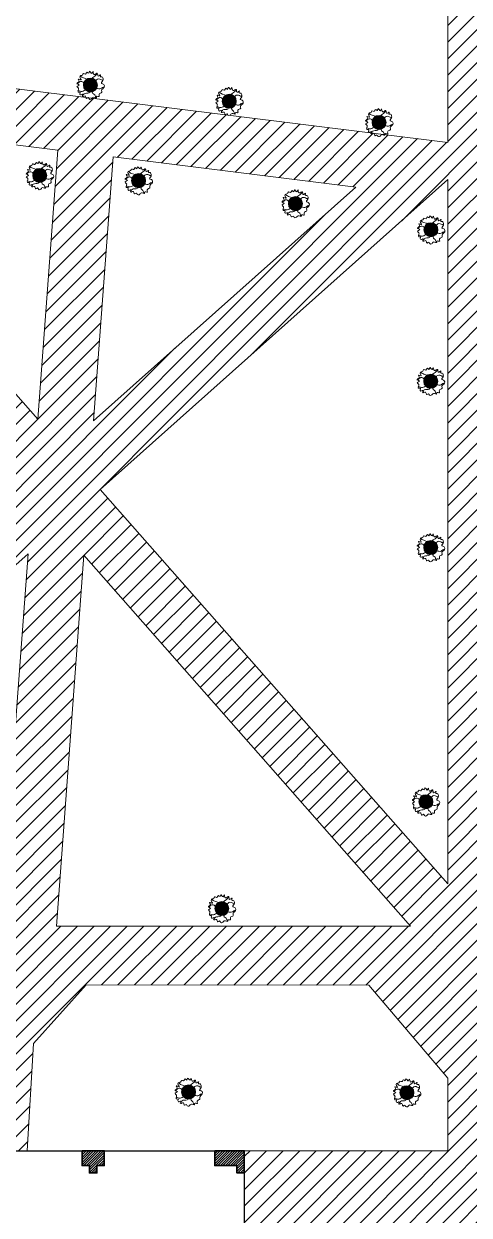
# Model space of a CAD drawing. Header units: metres. Extents: x -8 to 247, y -4 to 148.
# Drawn here: x 203.21 to 215.29, y 70.2 to 102.5 of the extents above; entities that cross this region are included whole.
import ezdxf

# ---------------------------------------------------------------- set-up
doc = ezdxf.new("R2010")
doc.units = ezdxf.units.M
doc.header["$LTSCALE"] = 5
for name, color, linetype, lineweight in [('800 Espace-vert', 8, 'Continuous', 5), ('801 ABRES JARDINS', 8, 'Continuous', 0), ('A_MURS_STRU', 7, 'Continuous', 35)]:
    doc.layers.add(name, color=color, linetype=linetype, lineweight=lineweight)
for name, color, linetype in [('_contour jardin', 3, 'Continuous'), ('A_MUR_CLOI', 7, 'Continuous'), ('Circulation jardin', 31, 'Continuous')]:
    doc.layers.add(name, color=color, linetype=linetype)

msp = doc.modelspace()

# ---------------------------------------------------------------- hatches: boundary and pattern name
at = {"layer": '801 ABRES JARDINS'}
h = msp.add_hatch(color=8, dxfattribs=at)
edge = h.paths.add_edge_path()
edge.add_arc((205.017, 100.841), 0.191, 0, 360)
h = msp.add_hatch(color=8, dxfattribs=at)
edge = h.paths.add_edge_path()
edge.add_arc((208.783, 100.403), 0.191, 0, 360)
h = msp.add_hatch(color=8, dxfattribs=at)
edge = h.paths.add_edge_path()
edge.add_arc((212.846, 99.829), 0.191, 0, 360)
h = msp.add_hatch(color=8, dxfattribs=at)
edge = h.paths.add_edge_path()
edge.add_arc((203.641, 98.391), 0.191, 0, 360)
h = msp.add_hatch(color=8, dxfattribs=at)
edge = h.paths.add_edge_path()
edge.add_arc((206.323, 98.251), 0.191, 0, 360)
h = msp.add_hatch(color=8, dxfattribs=at)
edge = h.paths.add_edge_path()
edge.add_arc((210.578, 97.628), 0.191, 0, 360)
h = msp.add_hatch(color=8, dxfattribs=at)
edge = h.paths.add_edge_path()
edge.add_arc((214.253, 96.919), 0.191, 0, 360)
h = msp.add_hatch(color=8, dxfattribs=at)
edge = h.paths.add_edge_path()
edge.add_arc((214.248, 92.812), 0.191, 0, 360)
h = msp.add_hatch(color=8, dxfattribs=at)
edge = h.paths.add_edge_path()
edge.add_arc((214.248, 88.304), 0.191, 0, 360)
h = msp.add_hatch(color=8, dxfattribs=at)
edge = h.paths.add_edge_path()
edge.add_arc((214.116, 81.411), 0.191, 0, 360)
h = msp.add_hatch(color=8, dxfattribs=at)
edge = h.paths.add_edge_path()
edge.add_arc((208.581, 78.518), 0.191, 0, 360)
h = msp.add_hatch(color=8, dxfattribs=at)
edge = h.paths.add_edge_path()
edge.add_arc((207.678, 73.544), 0.191, 0, 360)
h = msp.add_hatch(color=8, dxfattribs=at)
edge = h.paths.add_edge_path()
edge.add_arc((213.602, 73.524), 0.191, 0, 360)
at = {"layer": 'A_MUR_CLOI'}
h = msp.add_hatch(dxfattribs=at)
h.set_pattern_fill('ANSI31', color=8, scale=0.015, style=0)
h.paths.add_polyline_path([(193.991, 68.249), (194.591, 68.249), (194.591, 68.949), (194.391, 68.949), (194.391, 69.149), (194.191, 69.149), (194.191, 68.949), (193.991, 68.949)])
h.paths.add_polyline_path([(197.591, 68.229), (197.591, 68.729), (198.191, 68.729), (198.191, 68.229)])
h.paths.add_polyline_path([(197.591, 68.749), (198.191, 68.749), (198.191, 68.949), (197.991, 68.949), (197.991, 69.149), (197.791, 69.149), (197.791, 68.949), (197.591, 68.949)])
h.paths.add_polyline_path([(201.191, 67.949), (201.791, 67.949), (201.791, 68.949), (201.591, 68.949), (201.591, 69.149), (201.391, 69.149), (201.391, 68.949), (201.191, 68.949)])
h.paths.add_polyline_path([(204.791, 68.229), (205.391, 68.229), (205.391, 68.949), (205.191, 68.949), (205.191, 69.149), (204.991, 69.149), (204.991, 68.949), (204.791, 68.949)])
h.paths.add_polyline_path([(208.991, 69.149), (208.991, 68.949), (208.391, 68.949), (208.391, 68.549), (208.891, 68.549), (208.891, 66.449), (209.091, 66.449), (209.091, 68.549), (209.191, 68.549), (209.191, 69.149)])
h.paths.add_polyline_path([(208.391, 71.949), (209.191, 71.949), (209.191, 71.349), (208.991, 71.349), (208.991, 71.549), (208.391, 71.549)])
h.paths.add_polyline_path([(204.791, 71.949), (204.791, 71.549), (204.991, 71.549), (204.991, 71.349), (205.191, 71.349), (205.191, 71.549), (205.391, 71.549), (205.391, 71.949)])
h.paths.add_polyline_path([(201.191, 71.949), (201.191, 71.549), (201.391, 71.549), (201.391, 71.349), (201.591, 71.349), (201.591, 71.549), (201.791, 71.549), (201.791, 71.949)])
h.paths.add_polyline_path([(197.591, 71.949), (197.591, 71.549), (197.791, 71.549), (197.791, 71.349), (197.991, 71.349), (197.991, 71.549), (198.191, 71.549), (198.191, 71.949)])
h.paths.add_polyline_path([(193.991, 71.949), (193.991, 71.549), (194.191, 71.549), (194.191, 71.349), (194.391, 71.349), (194.391, 71.549), (194.591, 71.549), (194.591, 71.949)])
h.paths.add_polyline_path([(190.391, 71.949), (190.391, 71.549), (190.591, 71.549), (190.591, 71.349), (190.791, 71.349), (190.791, 71.549), (190.991, 71.549), (190.991, 71.949)])
h.paths.add_polyline_path([(186.941, 71.949), (186.941, 71.349), (187.241, 71.349), (187.241, 71.549), (187.391, 71.549), (187.391, 71.949)])
h.paths.add_polyline_path([(186.741, 71.349), (186.741, 71.949), (186.891, 71.949), (186.891, 71.349)])
h.paths.add_polyline_path([(183.166, 71.549), (183.166, 71.949), (183.816, 71.949), (183.816, 71.549)])
at = {"layer": 'Circulation jardin'}
h = msp.add_hatch(dxfattribs=at)
h.set_pattern_fill('ANSI31', color=8, scale=0.1, style=0)
h.paths.add_polyline_path([(201.69, 112.211), (201.125, 107.516), (194.438, 108.337), (193.68, 101.895), (186.914, 102.691), (186.741, 101.28), (186.73, 101.192), (193.478, 100.391), (190.839, 79.117), (184.663, 73.649), (183.359, 73.649), (183.166, 71.949), (186.891, 71.949), (186.941, 73.649), (190.104, 76.449), (200.191, 76.449), (201.96, 74.865), (201.791, 71.949), (203.301, 71.949), (203.472, 74.855), (204.901, 76.449), (212.568, 76.439), (214.709, 73.92), (214.709, 71.949), (209.191, 71.949), (209.191, 69.149), (217.944, 69.149), (217.944, 66.643), (220.744, 66.643), (220.744, 45.515), (230.944, 45.515), (230.944, 56.515), (239.48, 56.515), (237.208, 66.055), (230.944, 66.055), (230.944, 90.155), (228.17, 90.155), (217.944, 90.155), (217.944, 71.949), (215.873, 71.949), (215.873, 94.9), (216.702, 95.399), (221.874, 95.4), (221.874, 96.628), (221.174, 96.628), (221.174, 98.066), (221.874, 98.066), (221.874, 99.296), (220.664, 99.296), (220.74, 108.236), (215.866, 108.88), (215.873, 105.784), (202.659, 107.29), (203.228, 112.022)])
h.paths.add_polyline_path([(203.323, 88.137), (202.579, 78.043), (191.991, 78.043)], flags=16)
h.paths.add_polyline_path([(204.834, 88.095), (204.093, 78.043), (213.702, 78.043)], flags=16)
h.paths.add_polyline_path([(194.875, 99.384), (192.551, 80.564), (203.15, 90.005)], flags=16)
h.paths.add_polyline_path([(196.302, 100.049), (203.592, 91.786), (204.129, 99.079)], flags=16)
h.paths.add_polyline_path([(205.63, 98.893), (205.103, 91.744), (212.213, 98.077)], flags=16)
h.paths.add_polyline_path([(214.709, 98.278), (205.276, 89.877), (214.709, 79.185)], flags=16)
h.paths.add_polyline_path([(195.733, 106.657), (214.709, 104.327), (214.709, 99.289), (195.156, 101.712)], flags=16)
h.paths.add_polyline_path([(219.344, 88.699), (219.344, 67.964), (222.144, 67.964), (222.144, 57.915), (229.544, 57.915), (229.544, 88.699)], flags=16)
h.paths.add_polyline_path([(222.144, 56.515), (229.544, 56.515), (229.544, 46.915), (222.144, 46.915)], flags=16)
h.paths.add_polyline_path([(230.944, 64.655), (236.103, 64.655), (237.707, 57.915), (230.944, 57.915)], flags=16)

# ---------------------------------------------------------------- linework, layer by layer
at = {"layer": '800 Espace-vert', "color": 8}
for points in [[(195.733, 106.657), (214.709, 104.327), (214.709, 99.289), (195.156, 101.712)], [(196.302, 100.049), (204.129, 99.079), (203.592, 91.786)], [(205.63, 98.893), (205.103, 91.744), (212.213, 98.077)], [(214.709, 98.278), (205.276, 89.877), (214.709, 79.185)], [(191.991, 78.043), (203.323, 88.137), (202.579, 78.043)], [(204.834, 88.095), (213.702, 78.043), (204.093, 78.043)], [(203.301, 71.949), (203.472, 74.855), (204.901, 76.449), (212.568, 76.439), (214.709, 73.92), (214.709, 71.949)]]:
    msp.add_lwpolyline(points, close=True, dxfattribs=at)
at = {"layer": '801 ABRES JARDINS', "color": 8}
for centre in [(205.017, 100.841), (208.783, 100.403), (212.846, 99.829), (203.641, 98.391), (206.323, 98.251), (210.578, 97.628), (214.253, 96.919), (214.248, 92.812), (214.248, 88.304), (214.116, 81.411), (208.581, 78.518), (207.678, 73.544), (213.602, 73.524)]:
    msp.add_circle(centre, 0.191, dxfattribs=at)
for points, start_tangent, end_tangent in [([(205.362, 100.989), (205.314, 100.895), (205.382, 100.856), (205.391, 100.788), (205.32, 100.698), (205.325, 100.65), (205.251, 100.596), (205.251, 100.531), (205.181, 100.532), (205.177, 100.5), (205.094, 100.511), (205.03, 100.46), (204.982, 100.466), (204.958, 100.503), (204.911, 100.479), (204.876, 100.546), (204.827, 100.534), (204.802, 100.535), (204.809, 100.592), (204.748, 100.577), (204.729, 100.609), (204.74, 100.651), (204.688, 100.652), (204.68, 100.687), (204.69, 100.757), (204.652, 100.806), (204.713, 100.842), (204.653, 100.889), (204.709, 100.945), (204.684, 101.004), (204.761, 100.985), (204.727, 101.063), (204.756, 101.101), (204.801, 101.112), (204.825, 101.156), (204.884, 101.142), (204.926, 101.195), (204.969, 101.163), (204.99, 101.216), (205.056, 101.16), (205.081, 101.211), (205.117, 101.132), (205.203, 101.164), (205.228, 101.085), (205.294, 101.12), (205.284, 101.066), (205.327, 101.063), (205.362, 100.989)], (0.170626, -0.985336), (0.234245, -0.972178)), ([(205.018, 100.833), (204.999, 100.926), (204.828, 101.037), (204.748, 101.096)], (-0.727618, 0.685982), (-0.339604, 0.940569)), ([(205.008, 100.831), (205, 100.926), (205.134, 101.081), (205.194, 101.16)], (0.508622, 0.86099), (0.065189, 0.997873)), ([(205.018, 100.833), (204.945, 100.802), (204.907, 100.754), (204.844, 100.809), (204.823, 100.918), (204.721, 100.929), (204.644, 100.884)], (-0.390603, 0.920559), (-0.69017, 0.723647)), ([(205.018, 100.833), (205, 100.74), (204.875, 100.706), (204.763, 100.67), (204.672, 100.683)], (0.100142, -0.994973), (-0.515637, -0.856807)), ([(205.018, 100.833), (205.013, 100.721), (204.977, 100.631), (204.843, 100.605), (204.793, 100.531)], (0.768391, -0.639981), (-0.759839, -0.650111)), ([(205.012, 100.84), (205.068, 100.68), (205.084, 100.618), (205.133, 100.577), (205.168, 100.495)], (-0.87549, -0.483236), (0.623288, -0.781993)), ([(205.008, 100.831), (205.087, 100.822), (205.136, 100.787), (205.181, 100.857), (205.172, 100.967), (205.267, 101.006), (205.353, 100.985)], (0.119739, 0.992805), (0.462191, 0.88678)), ([(205.008, 100.831), (205.051, 100.747), (205.18, 100.749), (205.298, 100.746), (205.382, 100.784)], (0.179964, -0.983673), (0.733196, -0.680017)), ([(209.128, 100.551), (209.08, 100.457), (209.148, 100.419), (209.157, 100.35), (209.086, 100.26), (209.092, 100.212), (209.017, 100.158), (209.017, 100.093), (208.947, 100.094), (208.943, 100.062), (208.86, 100.073), (208.796, 100.022), (208.748, 100.029), (208.724, 100.065), (208.677, 100.042), (208.642, 100.108), (208.593, 100.097), (208.568, 100.098), (208.575, 100.155), (208.514, 100.139), (208.495, 100.171), (208.506, 100.214), (208.454, 100.215), (208.446, 100.25), (208.456, 100.32), (208.419, 100.369), (208.479, 100.405), (208.419, 100.451), (208.475, 100.508), (208.451, 100.566), (208.527, 100.548), (208.493, 100.625), (208.523, 100.663), (208.567, 100.674), (208.591, 100.719), (208.65, 100.704), (208.692, 100.757), (208.735, 100.725), (208.756, 100.778), (208.822, 100.722), (208.847, 100.773), (208.883, 100.694), (208.969, 100.726), (208.994, 100.647), (209.06, 100.682), (209.05, 100.628), (209.093, 100.625), (209.128, 100.551)], (0.170626, -0.985336), (0.234245, -0.972178)), ([(208.784, 100.395), (208.711, 100.365), (208.673, 100.317), (208.61, 100.371), (208.589, 100.48), (208.487, 100.491), (208.41, 100.446)], (-0.390603, 0.920559), (-0.69017, 0.723647)), ([(208.784, 100.395), (208.765, 100.488), (208.594, 100.6), (208.514, 100.659)], (-0.727618, 0.685982), (-0.339604, 0.940569)), ([(208.774, 100.394), (208.766, 100.489), (208.9, 100.643), (208.96, 100.722)], (0.508622, 0.86099), (0.065189, 0.997873)), ([(208.774, 100.394), (208.853, 100.385), (208.903, 100.349), (208.947, 100.419), (208.938, 100.529), (209.033, 100.569), (209.119, 100.547)], (0.119739, 0.992805), (0.462191, 0.88678)), ([(208.784, 100.395), (208.766, 100.302), (208.641, 100.268), (208.529, 100.232), (208.438, 100.245)], (0.100142, -0.994973), (-0.515637, -0.856807)), ([(208.784, 100.395), (208.779, 100.283), (208.743, 100.193), (208.609, 100.167), (208.559, 100.093)], (0.768391, -0.639981), (-0.759839, -0.650111)), ([(208.778, 100.403), (208.835, 100.242), (208.85, 100.181), (208.899, 100.139), (208.934, 100.057)], (-0.87549, -0.483236), (0.623288, -0.781993)), ([(208.774, 100.394), (208.817, 100.31), (208.947, 100.311), (209.065, 100.308), (209.148, 100.346)], (0.179964, -0.983673), (0.733196, -0.680017)), ([(213.191, 99.977), (213.143, 99.883), (213.211, 99.844), (213.22, 99.776), (213.149, 99.686), (213.155, 99.638), (213.08, 99.584), (213.081, 99.519), (213.01, 99.52), (213.006, 99.488), (212.923, 99.499), (212.859, 99.448), (212.812, 99.454), (212.787, 99.491), (212.74, 99.467), (212.705, 99.534), (212.657, 99.522), (212.631, 99.523), (212.638, 99.58), (212.577, 99.565), (212.558, 99.597), (212.57, 99.639), (212.517, 99.64), (212.51, 99.675), (212.519, 99.746), (212.482, 99.794), (212.542, 99.83), (212.482, 99.877), (212.538, 99.933), (212.514, 99.992), (212.59, 99.973), (212.557, 100.051), (212.586, 100.089), (212.63, 100.1), (212.654, 100.144), (212.713, 100.13), (212.755, 100.183), (212.798, 100.151), (212.82, 100.204), (212.886, 100.148), (212.91, 100.199), (212.946, 100.12), (213.032, 100.152), (213.057, 100.073), (213.123, 100.108), (213.113, 100.054), (213.157, 100.051), (213.191, 99.977)], (0.170626, -0.985336), (0.234245, -0.972178)), ([(212.837, 99.819), (212.83, 99.914), (212.963, 100.069), (213.024, 100.148)], (0.508622, 0.86099), (0.065189, 0.997873)), ([(212.847, 99.821), (212.774, 99.79), (212.736, 99.743), (212.674, 99.797), (212.652, 99.906), (212.55, 99.917), (212.473, 99.872)], (-0.390603, 0.920559), (-0.69017, 0.723647)), ([(212.847, 99.821), (212.829, 99.728), (212.704, 99.694), (212.592, 99.658), (212.501, 99.671)], (0.100142, -0.994973), (-0.515637, -0.856807)), ([(212.847, 99.821), (212.828, 99.914), (212.657, 100.025), (212.577, 100.084)], (-0.727618, 0.685982), (-0.339604, 0.940569)), ([(212.847, 99.821), (212.842, 99.709), (212.806, 99.619), (212.672, 99.593), (212.622, 99.519)], (0.768391, -0.639981), (-0.759839, -0.650111)), ([(212.841, 99.829), (212.898, 99.668), (212.914, 99.606), (212.963, 99.565), (212.998, 99.483)], (-0.87549, -0.483236), (0.623288, -0.781993)), ([(212.837, 99.819), (212.916, 99.81), (212.966, 99.775), (213.011, 99.845), (213.001, 99.955), (213.096, 99.994), (213.182, 99.973)], (0.119739, 0.992805), (0.462191, 0.88678)), ([(212.837, 99.819), (212.88, 99.735), (213.01, 99.737), (213.128, 99.734), (213.212, 99.772)], (0.179964, -0.983673), (0.733196, -0.680017)), ([(203.986, 98.54), (203.938, 98.445), (204.007, 98.407), (204.016, 98.339), (203.945, 98.248), (203.95, 98.201), (203.876, 98.146), (203.876, 98.082), (203.806, 98.082), (203.802, 98.05), (203.718, 98.061), (203.655, 98.01), (203.607, 98.017), (203.582, 98.053), (203.535, 98.03), (203.5, 98.096), (203.452, 98.085), (203.426, 98.086), (203.434, 98.143), (203.373, 98.128), (203.353, 98.159), (203.365, 98.202), (203.312, 98.203), (203.305, 98.238), (203.314, 98.308), (203.277, 98.357), (203.337, 98.393), (203.277, 98.439), (203.333, 98.496), (203.309, 98.555), (203.386, 98.536), (203.352, 98.613), (203.381, 98.652), (203.426, 98.662), (203.449, 98.707), (203.509, 98.692), (203.551, 98.745), (203.593, 98.713), (203.615, 98.766), (203.681, 98.711), (203.706, 98.762), (203.741, 98.682), (203.828, 98.715), (203.852, 98.635), (203.918, 98.67), (203.908, 98.616), (203.952, 98.613), (203.986, 98.54)], (0.170626, -0.985336), (0.234245, -0.972178)), ([(203.643, 98.383), (203.624, 98.477), (203.453, 98.588), (203.372, 98.647)], (-0.727618, 0.685982), (-0.339604, 0.940569)), ([(203.632, 98.382), (203.625, 98.477), (203.758, 98.631), (203.819, 98.71)], (0.508622, 0.86099), (0.065189, 0.997873)), ([(203.632, 98.382), (203.711, 98.373), (203.761, 98.338), (203.806, 98.407), (203.797, 98.518), (203.891, 98.557), (203.978, 98.535)], (0.119739, 0.992805), (0.462191, 0.88678)), ([(206.667, 98.399), (206.62, 98.305), (206.688, 98.267), (206.697, 98.198), (206.626, 98.108), (206.631, 98.06), (206.557, 98.006), (206.557, 97.941), (206.487, 97.942), (206.483, 97.91), (206.4, 97.921), (206.336, 97.87), (206.288, 97.876), (206.263, 97.913), (206.216, 97.89), (206.181, 97.956), (206.133, 97.944), (206.107, 97.946), (206.115, 98.003), (206.054, 97.987), (206.035, 98.019), (206.046, 98.061), (205.993, 98.062), (205.986, 98.098), (205.995, 98.168), (205.958, 98.216), (206.019, 98.252), (205.958, 98.299), (206.015, 98.355), (205.99, 98.414), (206.067, 98.395), (206.033, 98.473), (206.062, 98.511), (206.107, 98.522), (206.13, 98.566), (206.19, 98.552), (206.232, 98.605), (206.274, 98.573), (206.296, 98.626), (206.362, 98.57), (206.387, 98.621), (206.422, 98.542), (206.509, 98.574), (206.533, 98.495), (206.599, 98.53), (206.589, 98.476), (206.633, 98.473), (206.667, 98.399)], (0.170626, -0.985336), (0.234245, -0.972178)), ([(206.314, 98.242), (206.306, 98.336), (206.439, 98.491), (206.5, 98.57)], (0.508622, 0.86099), (0.065189, 0.997873)), ([(203.643, 98.383), (203.569, 98.353), (203.531, 98.305), (203.469, 98.36), (203.447, 98.468), (203.345, 98.48), (203.269, 98.435)], (-0.390603, 0.920559), (-0.69017, 0.723647)), ([(203.643, 98.383), (203.625, 98.291), (203.5, 98.256), (203.387, 98.221), (203.296, 98.234)], (0.100142, -0.994973), (-0.515637, -0.856807)), ([(203.643, 98.383), (203.638, 98.272), (203.602, 98.182), (203.467, 98.155), (203.417, 98.081)], (0.768391, -0.639981), (-0.759839, -0.650111)), ([(203.636, 98.391), (203.693, 98.231), (203.709, 98.169), (203.758, 98.127), (203.793, 98.046)], (-0.87549, -0.483236), (0.623288, -0.781993)), ([(203.632, 98.382), (203.676, 98.298), (203.805, 98.3), (203.923, 98.296), (204.007, 98.334)], (0.179964, -0.983673), (0.733196, -0.680017)), ([(206.324, 98.243), (206.25, 98.212), (206.212, 98.165), (206.15, 98.219), (206.128, 98.328), (206.027, 98.339), (205.95, 98.294)], (-0.390603, 0.920559), (-0.69017, 0.723647)), ([(206.324, 98.243), (206.306, 98.15), (206.181, 98.116), (206.068, 98.08), (205.977, 98.093)], (0.100142, -0.994973), (-0.515637, -0.856807)), ([(206.324, 98.243), (206.305, 98.336), (206.134, 98.447), (206.053, 98.507)], (-0.727618, 0.685982), (-0.339604, 0.940569)), ([(206.324, 98.243), (206.319, 98.131), (206.283, 98.041), (206.148, 98.015), (206.099, 97.941)], (0.768391, -0.639981), (-0.759839, -0.650111)), ([(206.317, 98.251), (206.374, 98.09), (206.39, 98.028), (206.439, 97.987), (206.474, 97.905)], (-0.87549, -0.483236), (0.623288, -0.781993)), ([(206.314, 98.242), (206.392, 98.233), (206.442, 98.197), (206.487, 98.267), (206.478, 98.377), (206.572, 98.416), (206.659, 98.395)], (0.119739, 0.992805), (0.462191, 0.88678)), ([(206.314, 98.242), (206.357, 98.157), (206.486, 98.159), (206.604, 98.156), (206.688, 98.194)], (0.179964, -0.983673), (0.733196, -0.680017)), ([(210.923, 97.777), (210.875, 97.683), (210.943, 97.644), (210.952, 97.576), (210.881, 97.486), (210.887, 97.438), (210.812, 97.383), (210.812, 97.319), (210.742, 97.319), (210.738, 97.287), (210.655, 97.298), (210.591, 97.248), (210.543, 97.254), (210.519, 97.29), (210.472, 97.267), (210.437, 97.333), (210.388, 97.322), (210.363, 97.323), (210.37, 97.38), (210.309, 97.365), (210.29, 97.397), (210.301, 97.439), (210.249, 97.44), (210.241, 97.475), (210.251, 97.545), (210.214, 97.594), (210.274, 97.63), (210.214, 97.677), (210.27, 97.733), (210.246, 97.792), (210.322, 97.773), (210.288, 97.851), (210.318, 97.889), (210.362, 97.9), (210.386, 97.944), (210.445, 97.93), (210.487, 97.983), (210.53, 97.951), (210.551, 98.003), (210.617, 97.948), (210.642, 97.999), (210.678, 97.919), (210.764, 97.952), (210.789, 97.873), (210.855, 97.908), (210.845, 97.853), (210.888, 97.851), (210.923, 97.777)], (0.170626, -0.985336), (0.234245, -0.972178)), ([(210.579, 97.621), (210.56, 97.714), (210.389, 97.825), (210.309, 97.884)], (-0.727618, 0.685982), (-0.339604, 0.940569)), ([(210.569, 97.619), (210.561, 97.714), (210.695, 97.868), (210.755, 97.948)], (0.508622, 0.86099), (0.065189, 0.997873)), ([(210.579, 97.621), (210.506, 97.59), (210.468, 97.542), (210.405, 97.597), (210.384, 97.705), (210.282, 97.717), (210.205, 97.672)], (-0.390603, 0.920559), (-0.69017, 0.723647)), ([(210.579, 97.621), (210.561, 97.528), (210.436, 97.494), (210.324, 97.458), (210.233, 97.471)], (0.100142, -0.994973), (-0.515637, -0.856807)), ([(210.579, 97.621), (210.574, 97.509), (210.538, 97.419), (210.404, 97.392), (210.354, 97.319)], (0.768391, -0.639981), (-0.759839, -0.650111)), ([(210.573, 97.628), (210.63, 97.468), (210.645, 97.406), (210.694, 97.365), (210.729, 97.283)], (-0.87549, -0.483236), (0.623288, -0.781993)), ([(210.569, 97.619), (210.648, 97.61), (210.698, 97.575), (210.742, 97.645), (210.733, 97.755), (210.828, 97.794), (210.914, 97.772)], (0.119739, 0.992805), (0.462191, 0.88678)), ([(210.569, 97.619), (210.612, 97.535), (210.742, 97.537), (210.86, 97.534), (210.943, 97.571)], (0.179964, -0.983673), (0.733196, -0.680017)), ([(214.598, 97.067), (214.55, 96.973), (214.618, 96.935), (214.627, 96.866), (214.556, 96.776), (214.562, 96.728), (214.487, 96.674), (214.488, 96.609), (214.417, 96.61), (214.413, 96.578), (214.33, 96.589), (214.266, 96.538), (214.219, 96.544), (214.194, 96.581), (214.147, 96.558), (214.112, 96.624), (214.064, 96.612), (214.038, 96.613), (214.045, 96.671), (213.984, 96.655), (213.965, 96.687), (213.977, 96.729), (213.924, 96.73), (213.917, 96.766), (213.926, 96.836), (213.889, 96.884), (213.949, 96.92), (213.889, 96.967), (213.945, 97.023), (213.921, 97.082), (213.997, 97.063), (213.964, 97.141), (213.993, 97.179), (214.037, 97.19), (214.061, 97.234), (214.12, 97.22), (214.162, 97.273), (214.205, 97.241), (214.227, 97.294), (214.292, 97.238), (214.317, 97.289), (214.353, 97.21), (214.439, 97.242), (214.464, 97.163), (214.53, 97.198), (214.52, 97.144), (214.564, 97.141), (214.598, 97.067)], (0.170626, -0.985336), (0.234245, -0.972178)), ([(214.244, 96.91), (214.237, 97.004), (214.37, 97.159), (214.431, 97.238)], (0.508622, 0.86099), (0.065189, 0.997873)), ([(214.254, 96.911), (214.181, 96.88), (214.143, 96.833), (214.081, 96.887), (214.059, 96.996), (213.957, 97.007), (213.88, 96.962)], (-0.390603, 0.920559), (-0.69017, 0.723647)), ([(214.254, 96.911), (214.236, 96.818), (214.111, 96.784), (213.999, 96.748), (213.908, 96.761)], (0.100142, -0.994973), (-0.515637, -0.856807)), ([(214.254, 96.911), (214.235, 97.004), (214.064, 97.115), (213.984, 97.175)], (-0.727618, 0.685982), (-0.339604, 0.940569)), ([(214.254, 96.911), (214.249, 96.799), (214.213, 96.709), (214.079, 96.683), (214.029, 96.609)], (0.768391, -0.639981), (-0.759839, -0.650111)), ([(214.248, 96.919), (214.305, 96.758), (214.321, 96.696), (214.37, 96.655), (214.405, 96.573)], (-0.87549, -0.483236), (0.623288, -0.781993)), ([(214.244, 96.91), (214.323, 96.9), (214.373, 96.865), (214.418, 96.935), (214.408, 97.045), (214.503, 97.084), (214.589, 97.063)], (0.119739, 0.992805), (0.462191, 0.88678)), ([(214.244, 96.91), (214.287, 96.825), (214.417, 96.827), (214.535, 96.824), (214.619, 96.862)], (0.179964, -0.983673), (0.733196, -0.680017)), ([(214.593, 92.96), (214.545, 92.866), (214.613, 92.828), (214.622, 92.759), (214.551, 92.669), (214.557, 92.621), (214.482, 92.567), (214.482, 92.502), (214.412, 92.503), (214.408, 92.471), (214.325, 92.482), (214.261, 92.431), (214.213, 92.437), (214.189, 92.474), (214.142, 92.451), (214.107, 92.517), (214.059, 92.505), (214.033, 92.506), (214.04, 92.564), (213.979, 92.548), (213.96, 92.58), (213.972, 92.622), (213.919, 92.623), (213.912, 92.659), (213.921, 92.729), (213.884, 92.777), (213.944, 92.813), (213.884, 92.86), (213.94, 92.916), (213.916, 92.975), (213.992, 92.956), (213.959, 93.034), (213.988, 93.072), (214.032, 93.083), (214.056, 93.127), (214.115, 93.113), (214.157, 93.166), (214.2, 93.134), (214.222, 93.187), (214.287, 93.131), (214.312, 93.182), (214.348, 93.103), (214.434, 93.135), (214.459, 93.056), (214.525, 93.091), (214.515, 93.037), (214.558, 93.034), (214.593, 92.96)], (0.170626, -0.985336), (0.234245, -0.972178)), ([(214.249, 92.804), (214.23, 92.897), (214.059, 93.008), (213.979, 93.068)], (-0.727618, 0.685982), (-0.339604, 0.940569)), ([(214.239, 92.803), (214.231, 92.897), (214.365, 93.052), (214.426, 93.131)], (0.508622, 0.86099), (0.065189, 0.997873)), ([(214.249, 92.804), (214.176, 92.773), (214.138, 92.726), (214.076, 92.78), (214.054, 92.889), (213.952, 92.9), (213.875, 92.855)], (-0.390603, 0.920559), (-0.69017, 0.723647)), ([(214.249, 92.804), (214.231, 92.711), (214.106, 92.677), (213.994, 92.641), (213.903, 92.654)], (0.100142, -0.994973), (-0.515637, -0.856807)), ([(214.249, 92.804), (214.244, 92.692), (214.208, 92.602), (214.074, 92.576), (214.024, 92.502)], (0.768391, -0.639981), (-0.759839, -0.650111)), ([(214.243, 92.812), (214.3, 92.651), (214.315, 92.589), (214.364, 92.548), (214.399, 92.466)], (-0.87549, -0.483236), (0.623288, -0.781993)), ([(214.239, 92.803), (214.318, 92.793), (214.368, 92.758), (214.413, 92.828), (214.403, 92.938), (214.498, 92.977), (214.584, 92.956)], (0.119739, 0.992805), (0.462191, 0.88678)), ([(214.239, 92.803), (214.282, 92.718), (214.412, 92.72), (214.53, 92.717), (214.614, 92.755)], (0.179964, -0.983673), (0.733196, -0.680017)), ([(214.593, 88.453), (214.545, 88.358), (214.613, 88.32), (214.622, 88.252), (214.551, 88.161), (214.557, 88.114), (214.482, 88.059), (214.482, 87.995), (214.412, 87.995), (214.408, 87.963), (214.325, 87.974), (214.261, 87.923), (214.213, 87.93), (214.189, 87.966), (214.142, 87.943), (214.107, 88.009), (214.059, 87.998), (214.033, 87.999), (214.04, 88.056), (213.979, 88.041), (213.96, 88.072), (213.972, 88.115), (213.919, 88.116), (213.912, 88.151), (213.921, 88.221), (213.884, 88.27), (213.944, 88.306), (213.884, 88.352), (213.94, 88.409), (213.916, 88.468), (213.992, 88.449), (213.959, 88.526), (213.988, 88.565), (214.032, 88.575), (214.056, 88.62), (214.115, 88.605), (214.157, 88.658), (214.2, 88.626), (214.222, 88.679), (214.287, 88.624), (214.312, 88.675), (214.348, 88.595), (214.434, 88.628), (214.459, 88.548), (214.525, 88.583), (214.515, 88.529), (214.558, 88.526), (214.593, 88.453)], (0.170626, -0.985336), (0.234245, -0.972178)), ([(214.249, 88.296), (214.23, 88.39), (214.059, 88.501), (213.979, 88.56)], (-0.727618, 0.685982), (-0.339604, 0.940569)), ([(214.239, 88.295), (214.231, 88.39), (214.365, 88.544), (214.426, 88.623)], (0.508622, 0.86099), (0.065189, 0.997873)), ([(214.249, 88.296), (214.176, 88.266), (214.138, 88.218), (214.076, 88.273), (214.054, 88.381), (213.952, 88.393), (213.875, 88.348)], (-0.390603, 0.920559), (-0.69017, 0.723647)), ([(214.249, 88.296), (214.231, 88.204), (214.106, 88.169), (213.994, 88.134), (213.903, 88.147)], (0.100142, -0.994973), (-0.515637, -0.856807)), ([(214.249, 88.296), (214.244, 88.185), (214.208, 88.095), (214.074, 88.068), (214.024, 87.994)], (0.768391, -0.639981), (-0.759839, -0.650111)), ([(214.243, 88.304), (214.3, 88.144), (214.315, 88.082), (214.364, 88.04), (214.399, 87.959)], (-0.87549, -0.483236), (0.623288, -0.781993)), ([(214.239, 88.295), (214.318, 88.286), (214.368, 88.251), (214.413, 88.32), (214.403, 88.431), (214.498, 88.47), (214.584, 88.448)], (0.119739, 0.992805), (0.462191, 0.88678)), ([(214.239, 88.295), (214.282, 88.211), (214.412, 88.213), (214.53, 88.209), (214.614, 88.247)], (0.179964, -0.983673), (0.733196, -0.680017)), ([(214.46, 81.56), (214.412, 81.465), (214.481, 81.427), (214.49, 81.359), (214.419, 81.268), (214.424, 81.221), (214.35, 81.166), (214.35, 81.102), (214.28, 81.102), (214.276, 81.07), (214.192, 81.081), (214.129, 81.031), (214.081, 81.037), (214.056, 81.073), (214.009, 81.05), (213.974, 81.116), (213.926, 81.105), (213.9, 81.106), (213.908, 81.163), (213.847, 81.148), (213.828, 81.179), (213.839, 81.222), (213.786, 81.223), (213.779, 81.258), (213.788, 81.328), (213.751, 81.377), (213.811, 81.413), (213.751, 81.459), (213.808, 81.516), (213.783, 81.575), (213.86, 81.556), (213.826, 81.633), (213.855, 81.672), (213.9, 81.682), (213.923, 81.727), (213.983, 81.712), (214.025, 81.765), (214.067, 81.733), (214.089, 81.786), (214.155, 81.731), (214.18, 81.782), (214.215, 81.702), (214.302, 81.735), (214.326, 81.655), (214.392, 81.691), (214.382, 81.636), (214.426, 81.633), (214.46, 81.56)], (0.170626, -0.985336), (0.234245, -0.972178)), ([(214.106, 81.402), (214.099, 81.497), (214.232, 81.651), (214.293, 81.73)], (0.508622, 0.86099), (0.065189, 0.997873)), ([(214.117, 81.404), (214.043, 81.373), (214.005, 81.325), (213.943, 81.38), (213.921, 81.488), (213.819, 81.5), (213.743, 81.455)], (-0.390603, 0.920559), (-0.69017, 0.723647)), ([(214.117, 81.404), (214.099, 81.311), (213.974, 81.276), (213.861, 81.241), (213.77, 81.254)], (0.100142, -0.994973), (-0.515637, -0.856807)), ([(214.117, 81.404), (214.098, 81.497), (213.927, 81.608), (213.846, 81.667)], (-0.727618, 0.685982), (-0.339604, 0.940569)), ([(214.117, 81.404), (214.112, 81.292), (214.076, 81.202), (213.941, 81.175), (213.892, 81.101)], (0.768391, -0.639981), (-0.759839, -0.650111)), ([(214.11, 81.411), (214.167, 81.251), (214.183, 81.189), (214.232, 81.147), (214.267, 81.066)], (-0.87549, -0.483236), (0.623288, -0.781993)), ([(214.106, 81.402), (214.185, 81.393), (214.235, 81.358), (214.28, 81.427), (214.271, 81.538), (214.365, 81.577), (214.452, 81.555)], (0.119739, 0.992805), (0.462191, 0.88678)), ([(214.106, 81.402), (214.15, 81.318), (214.279, 81.32), (214.397, 81.316), (214.481, 81.354)], (0.179964, -0.983673), (0.733196, -0.680017)), ([(208.925, 78.667), (208.878, 78.572), (208.946, 78.534), (208.955, 78.466), (208.884, 78.375), (208.889, 78.328), (208.815, 78.273), (208.815, 78.209), (208.745, 78.209), (208.741, 78.177), (208.658, 78.188), (208.594, 78.138), (208.546, 78.144), (208.522, 78.18), (208.475, 78.157), (208.439, 78.223), (208.391, 78.212), (208.365, 78.213), (208.373, 78.27), (208.312, 78.255), (208.293, 78.287), (208.304, 78.329), (208.252, 78.33), (208.244, 78.365), (208.253, 78.435), (208.216, 78.484), (208.277, 78.52), (208.217, 78.566), (208.273, 78.623), (208.248, 78.682), (208.325, 78.663), (208.291, 78.741), (208.32, 78.779), (208.365, 78.789), (208.388, 78.834), (208.448, 78.819), (208.49, 78.872), (208.533, 78.84), (208.554, 78.893), (208.62, 78.838), (208.645, 78.889), (208.681, 78.809), (208.767, 78.842), (208.792, 78.762), (208.858, 78.798), (208.848, 78.743), (208.891, 78.74), (208.925, 78.667)], (0.170626, -0.985336), (0.234245, -0.972178)), ([(208.572, 78.509), (208.564, 78.604), (208.698, 78.758), (208.758, 78.837)], (0.508622, 0.86099), (0.065189, 0.997873)), ([(208.582, 78.511), (208.509, 78.48), (208.471, 78.432), (208.408, 78.487), (208.387, 78.595), (208.285, 78.607), (208.208, 78.562)], (-0.390603, 0.920559), (-0.69017, 0.723647)), ([(208.582, 78.511), (208.564, 78.418), (208.439, 78.384), (208.326, 78.348), (208.235, 78.361)], (0.100142, -0.994973), (-0.515637, -0.856807)), ([(208.582, 78.511), (208.563, 78.604), (208.392, 78.715), (208.312, 78.774)], (-0.727618, 0.685982), (-0.339604, 0.940569)), ([(208.582, 78.511), (208.577, 78.399), (208.541, 78.309), (208.407, 78.282), (208.357, 78.209)], (0.768391, -0.639981), (-0.759839, -0.650111)), ([(208.576, 78.518), (208.632, 78.358), (208.648, 78.296), (208.697, 78.255), (208.732, 78.173)], (-0.87549, -0.483236), (0.623288, -0.781993)), ([(208.572, 78.509), (208.651, 78.5), (208.7, 78.465), (208.745, 78.535), (208.736, 78.645), (208.831, 78.684), (208.917, 78.662)], (0.119739, 0.992805), (0.462191, 0.88678)), ([(208.572, 78.509), (208.615, 78.425), (208.744, 78.427), (208.862, 78.424), (208.946, 78.461)], (0.179964, -0.983673), (0.733196, -0.680017)), ([(207.679, 73.536), (207.606, 73.505), (207.568, 73.458), (207.506, 73.512), (207.484, 73.621), (207.382, 73.632), (207.305, 73.587)], (-0.390603, 0.920559), (-0.69017, 0.723647)), ([(207.679, 73.536), (207.66, 73.629), (207.489, 73.74), (207.409, 73.8)], (-0.727618, 0.685982), (-0.339604, 0.940569)), ([(207.669, 73.535), (207.662, 73.629), (207.795, 73.784), (207.856, 73.863)], (0.508622, 0.86099), (0.065189, 0.997873)), ([(207.669, 73.535), (207.748, 73.526), (207.798, 73.49), (207.843, 73.56), (207.833, 73.67), (207.928, 73.709), (208.014, 73.688)], (0.119739, 0.992805), (0.462191, 0.88678)), ([(213.947, 73.672), (213.899, 73.578), (213.967, 73.54), (213.976, 73.471), (213.905, 73.381), (213.911, 73.333), (213.836, 73.279), (213.837, 73.214), (213.767, 73.215), (213.762, 73.183), (213.679, 73.194), (213.615, 73.143), (213.568, 73.149), (213.543, 73.186), (213.496, 73.163), (213.461, 73.229), (213.413, 73.218), (213.387, 73.219), (213.395, 73.276), (213.334, 73.26), (213.314, 73.292), (213.326, 73.334), (213.273, 73.336), (213.266, 73.371), (213.275, 73.441), (213.238, 73.489), (213.298, 73.525), (213.238, 73.572), (213.294, 73.628), (213.27, 73.687), (213.346, 73.668), (213.313, 73.746), (213.342, 73.784), (213.386, 73.795), (213.41, 73.839), (213.469, 73.825), (213.512, 73.878), (213.554, 73.846), (213.576, 73.899), (213.642, 73.843), (213.666, 73.894), (213.702, 73.815), (213.788, 73.847), (213.813, 73.768), (213.879, 73.803), (213.869, 73.749), (213.913, 73.746), (213.947, 73.672)], (0.170626, -0.985336), (0.234245, -0.972178)), ([(213.604, 73.516), (213.585, 73.609), (213.413, 73.721), (213.333, 73.78)], (-0.727618, 0.685982), (-0.339604, 0.940569)), ([(213.593, 73.515), (213.586, 73.609), (213.719, 73.764), (213.78, 73.843)], (0.508622, 0.86099), (0.065189, 0.997873)), ([(213.593, 73.515), (213.672, 73.506), (213.722, 73.47), (213.767, 73.54), (213.757, 73.65), (213.852, 73.689), (213.938, 73.668)], (0.119739, 0.992805), (0.462191, 0.88678)), ([(207.679, 73.536), (207.661, 73.443), (207.536, 73.409), (207.424, 73.373), (207.333, 73.386)], (0.100142, -0.994973), (-0.515637, -0.856807)), ([(207.679, 73.536), (207.674, 73.424), (207.638, 73.334), (207.504, 73.308), (207.454, 73.234)], (0.768391, -0.639981), (-0.759839, -0.650111)), ([(207.673, 73.544), (207.73, 73.383), (207.746, 73.321), (207.795, 73.28), (207.83, 73.198)], (-0.87549, -0.483236), (0.623288, -0.781993)), ([(207.669, 73.535), (207.712, 73.451), (207.842, 73.452), (207.96, 73.449), (208.044, 73.487)], (0.179964, -0.983673), (0.733196, -0.680017)), ([(213.604, 73.516), (213.53, 73.485), (213.492, 73.438), (213.43, 73.492), (213.408, 73.601), (213.306, 73.612), (213.23, 73.567)], (-0.390603, 0.920559), (-0.69017, 0.723647)), ([(213.604, 73.516), (213.585, 73.423), (213.46, 73.389), (213.348, 73.353), (213.257, 73.366)], (0.100142, -0.994973), (-0.515637, -0.856807)), ([(213.604, 73.516), (213.599, 73.404), (213.562, 73.314), (213.428, 73.288), (213.378, 73.214)], (0.768391, -0.639981), (-0.759839, -0.650111)), ([(213.597, 73.524), (213.654, 73.363), (213.67, 73.301), (213.719, 73.26), (213.754, 73.178)], (-0.87549, -0.483236), (0.623288, -0.781993)), ([(213.593, 73.515), (213.637, 73.431), (213.766, 73.432), (213.884, 73.429), (213.968, 73.467)], (0.179964, -0.983673), (0.733196, -0.680017))]:
    msp.add_spline(points, degree=3, dxfattribs=dict(at, start_tangent=start_tangent, end_tangent=end_tangent))
at = {"layer": '801 ABRES JARDINS', "color": 8, "linetype": 'Continuous', "start_tangent": (0.170626, -0.985336), "end_tangent": (0.234245, -0.972178)}
msp.add_spline([(208.023, 73.692), (207.975, 73.598), (208.043, 73.56), (208.052, 73.491), (207.981, 73.401), (207.987, 73.353), (207.912, 73.299), (207.913, 73.234), (207.842, 73.235), (207.838, 73.203), (207.755, 73.214), (207.691, 73.163), (207.644, 73.169), (207.619, 73.206), (207.572, 73.183), (207.537, 73.249), (207.489, 73.238), (207.463, 73.239), (207.47, 73.296), (207.409, 73.28), (207.39, 73.312), (207.402, 73.354), (207.349, 73.355), (207.342, 73.391), (207.351, 73.461), (207.314, 73.509), (207.374, 73.545), (207.314, 73.592), (207.37, 73.648), (207.346, 73.707), (207.422, 73.688), (207.389, 73.766), (207.418, 73.804), (207.462, 73.815), (207.486, 73.859), (207.545, 73.845), (207.587, 73.898), (207.63, 73.866), (207.652, 73.919), (207.718, 73.863), (207.742, 73.914), (207.778, 73.835), (207.864, 73.867), (207.889, 73.788), (207.955, 73.823), (207.945, 73.769), (207.989, 73.766), (208.023, 73.692)], degree=3, dxfattribs=at)
at = {"layer": '_contour jardin', "color": 8}
msp.add_lwpolyline([(188.327, 114.194), (183.166, 71.949), (209.191, 71.949), (209.191, 69.149), (214.507, 69.149), (214.507, 64.743), (213.344, 64.743), (213.344, 56.443), (213.544, 56.443), (213.544, 55.643), (208.341, 55.643), (208.359, 38.378), (244.275, 38.415), (246.5, 41.324), (225.834, 125.748), (214.408, 124.754), (212.702, 110.858)], close=True, dxfattribs=at)
at = {"layer": 'A_MURS_STRU', "color": 8, "linetype": 'Continuous'}
for points in [[(204.791, 71.949), (204.791, 71.549), (204.991, 71.549), (204.991, 71.349), (205.191, 71.349), (205.191, 71.549), (205.391, 71.549), (205.391, 71.949)], [(208.391, 71.949), (209.191, 71.949), (209.191, 71.349), (208.991, 71.349), (208.991, 71.549), (208.391, 71.549)]]:
    msp.add_lwpolyline(points, close=True, dxfattribs=at)

doc.saveas('drawing.dxf')
